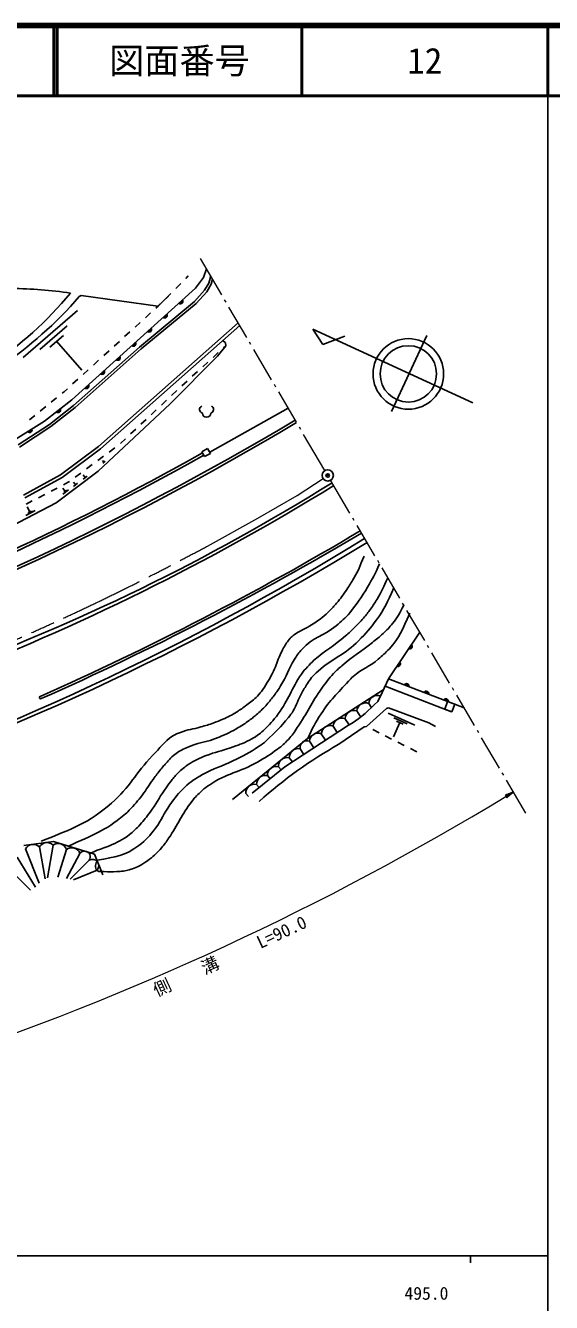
# Model space of a CAD drawing. Units: millimetres, scale not verified. Extents: x 40000 to 680000, y 20000 to 380000.
# Drawn here: x 504748 to 579500, y 198357 to 380000 of the extents above; entities that cross this region are included whole.
import ezdxf
from ezdxf.enums import TextEntityAlignment as Align

# ---------------------------------------------------------------- set-up
doc = ezdxf.new("R2010")
doc.units = ezdxf.units.MM
doc.header["$LTSCALE"] = 1000
doc.header["$PDMODE"] = 32
doc.header["$PDSIZE"] = 500
doc.linetypes.add('CHAIN', pattern=[18.5, 12, -1.5, 3.5, -1.5])
for name, color, linetype, lineweight in [('M-BGD', 7, 'Continuous', 25), ('M-BGD-HTXT', 7, 'Continuous', 13), ('M-BMK', 2, 'CHAIN', 13), ('M-BMK-SRVR', 3, 'Continuous', 25), ('M-STR-HTXT', 7, 'Continuous', 13), ('M-STR-STRD', 7, 'Continuous', 25), ('M-TTL', 2, 'Continuous', 140), ('M-TTL-BAND', 7, 'Continuous', 25), ('M-TTL-LINE', 7, 'Continuous', 50)]:
    doc.layers.add(name, color=color, linetype=linetype, lineweight=lineweight)
doc.layers.add('M-OTRS', color=6, linetype='Continuous')
doc.layers.add('M-TTL-TXT', color=7, linetype='Continuous')
doc.styles.add('ＭＳ ゴシック', font='')
doc.styles.get('ＭＳ ゴシック').set_extended_font_data('MS Gothic')

msp = doc.modelspace()

# ---------------------------------------------------------------- linework, layer by layer
at = {"layer": 'M-BGD'}
for p, q in [((530061, 344175), (530475, 345379)), ((526104, 342604), (526808, 343313)), ((527512, 344023), (527872, 344386)), ((528910, 342625), (530061, 344175)), ((530201, 342355), (530783, 343373)), ((530783, 343373), (530990, 344021)), ((530990, 344021), (531040, 344415)), ((531118, 343226), (531336, 343910)), ((511330, 326772), (528910, 342625)), ((512387, 341433), (512641, 341602)), ((512641, 341602), (523563, 340078)), ((523563, 340078), (525087, 341517)), ((524695, 341184), (525399, 341894)), ((528761, 340743), (530201, 342355)), ((529015, 340480), (530498, 342141)), ((530498, 342141), (531118, 343226)), ((520962, 334269), (528761, 340743)), ((521199, 333993), (529015, 340480)), ((523270, 339782), (523621, 340102)), ((523621, 340102), (523991, 340474)), ((504417, 332757), (512122, 339462)), ((521790, 338436), (522530, 339109)), ((506791, 333920), (510643, 337272)), ((518832, 335744), (519572, 336417)), ((520311, 337090), (521051, 337763)), ((525422, 329283), (534961, 337729)), ((525716, 328951), (535190, 337339)), ((545596, 336796), (546993, 334604)), ((568310, 326351), (545596, 336796)), ((508201, 334244), (510127, 335920)), ((509164, 335082), (512740, 330973)), ((511577, 325947), (520962, 334269)), ((517353, 334397), (518092, 335070)), ((533231, 334461), (532036, 332955)), ((532792, 335216), (533187, 334881)), ((532884, 334144), (533231, 334461)), ((533187, 334881), (533231, 334461)), ((546993, 334604), (550127, 335800)), ((556774, 325074), (561800, 335915)), ((511811, 325668), (521199, 333993)), ((515873, 333051), (516613, 333724)), ((532036, 332955), (525299, 326196)), ((531407, 332796), (532146, 333470)), ((512915, 330359), (513655, 331032)), ((514394, 331705), (515134, 332378)), ((528452, 330100), (529191, 330774)), ((529929, 331448), (530668, 332122)), ((511436, 329013), (512175, 329686)), ((515104, 320139), (525422, 329283)), ((515385, 319795), (525716, 328951)), ((526974, 328752), (527713, 329426)), ((508391, 326422), (509167, 327052)), ((509944, 327682), (510215, 327902)), ((510215, 327902), (510696, 328340)), ((525516, 327383), (526245, 328068)), ((506838, 325162), (507614, 325792)), ((507433, 323738), (511330, 326772)), ((508145, 323241), (511577, 325947)), ((508357, 322945), (511811, 325668)), ((525299, 326196), (515070, 316587)), ((522602, 324643), (523331, 325328)), ((524059, 326013), (524788, 326698)), ((530938, 319303), (542098, 325559)), ((503248, 321104), (507433, 323738)), ((505285, 323901), (506061, 324531)), ((521145, 323273), (521874, 323958)), ((503707, 320363), (508145, 323241)), ((503884, 320044), (508357, 322945)), ((519688, 321903), (520417, 322588)), ((509724, 316087), (515104, 320139)), ((509965, 315713), (515385, 319795)), ((516644, 319318), (517449, 319912)), ((518231, 320533), (518960, 321218)), ((530629, 319851), (529793, 319378)), ((531027, 319146), (530629, 319851)), ((515036, 318130), (515840, 318724)), ((515881, 317897), (515679, 318112)), ((516042, 318048), (515720, 317746)), ((529793, 319378), (530191, 318673)), ((530191, 318673), (531027, 319146)), ((504454, 313208), (509724, 316087)), ((515070, 316587), (509114, 312115)), ((511818, 315754), (512622, 316348)), ((513221, 315699), (512934, 316081)), ((513427, 316942), (514231, 317536)), ((504644, 312806), (509965, 315713)), ((510145, 314669), (510825, 315021)), ((510825, 315021), (511013, 315160)), ((511848, 314668), (511553, 315061)), ((512143, 314889), (511553, 314446)), ((513508, 315914), (512934, 315483)), ((506592, 312831), (507480, 313291)), ((508368, 313750), (509257, 314210)), ((510376, 313734), (510046, 314174)), ((510870, 313934), (510046, 313315)), ((510582, 313889), (510170, 313579)), ((509114, 312115), (497711, 306159)), ((506123, 311003), (504779, 310301)), ((504815, 311912), (505704, 312372)), ((505357, 310832), (504983, 311549)), ((505740, 310918), (505068, 310566)), ((505525, 310919), (505189, 310744)), ((556340, 287085), (560769, 293722)), ((556340, 287085), (555422, 285109)), ((567096, 282933), (556340, 287085)), ((544805, 278592), (555598, 285488)), ((555855, 286042), (565309, 282379)), ((553526, 283571), (553878, 283020)), ((554297, 283351), (554802, 283847)), ((555422, 285109), (554802, 283847)), ((564745, 283841), (564327, 282760)), ((565770, 283445), (564745, 283841)), ((565353, 282364), (565770, 283445)), ((551841, 282494), (552301, 281773)), ((553196, 280303), (556075, 282843)), ((556075, 282843), (556329, 282928)), ((556269, 282195), (560061, 280499)), ((556329, 282928), (562086, 280811)), ((564327, 282760), (565353, 282364)), ((541597, 274546), (550656, 280473)), ((548470, 280340), (549055, 279425)), ((549301, 277763), (552857, 280219)), ((550155, 281417), (550724, 280527)), ((552857, 280219), (553196, 280303)), ((553202, 280300), (553196, 280303)), ((554989, 279401), (554096, 279851)), ((557939, 280842), (557034, 278820)), ((557104, 281518), (559000, 280670)), ((557465, 281054), (558413, 280630)), ((562086, 280811), (563017, 280303)), ((534178, 269891), (544805, 278592)), ((545099, 278187), (545707, 277235)), ((546785, 279263), (547381, 278330)), ((556776, 278502), (555882, 278952)), ((558562, 277603), (557669, 278053)), ((543779, 277106), (544299, 276314)), ((560349, 276704), (559456, 277154)), ((536940, 270821), (541597, 274546)), ((540684, 274572), (541058, 274115)), ((542232, 275839), (542699, 275267)), ((539137, 273305), (539496, 272866)), ((536042, 270771), (536417, 270313)), ((537589, 272038), (537934, 271616)), ((504513, 263361), (508698, 263909)), ((508655, 263400), (507890, 258769)), ((508698, 263909), (514526, 262116)), ((503567, 261693), (506144, 257411)), ((504748, 262888), (506699, 257992)), ((506731, 263148), (507526, 258622)), ((510566, 262811), (509354, 258871)), ((512478, 262223), (510576, 258658)), ((514526, 262116), (515722, 259177)), ((502161, 260270), (505467, 257003)), ((513801, 261276), (511067, 258572)), ((514906, 259855), (511546, 258488))]:
    msp.add_line(p, q, dxfattribs=at)
for radius in [5016, 4013]:
    msp.add_circle((559158, 330442), radius, dxfattribs=at)
for centre, radius, start, end in [((471984, 373854), 50496, 285.78083, 320.80231), ((501529, 275648), 66982, 81.77031, 88.89597), ((467371, 380718), 59747, 290.02789, 318.88847), ((526767, 340766), 354, 230.84039, 33.24557), ((526767, 340766), 283, 233.06443, 31.02153), ((526767, 340766), 212, 236.81075, 27.2752), ((526767, 340766), 142, 244.52248, 19.56347), ((526767, 340766), 100, 254.84015, 9.24581), ((526767, 340766), 100, 254.84015, 9.24581), ((524539, 338757), 354, 230.84039, 33.24557), ((524539, 338757), 283, 233.06443, 31.02153), ((524539, 338757), 212, 236.81075, 27.2752), ((524539, 338757), 142, 244.52248, 19.56347), ((524539, 338757), 100, 254.84015, 9.24581), ((524539, 338757), 100, 254.84015, 9.24581), ((522311, 336748), 354, 230.84039, 33.24557), ((522311, 336748), 283, 233.06443, 31.02153), ((522311, 336748), 212, 236.81075, 27.2752), ((522311, 336748), 142, 244.52248, 19.56347), ((522311, 336748), 100, 254.84015, 9.24581), ((522311, 336748), 100, 254.84015, 9.24581), ((520083, 334739), 354, 230.84039, 33.24557), ((520083, 334739), 283, 233.06443, 31.02153), ((520083, 334739), 212, 236.81075, 27.2752), ((520083, 334739), 142, 244.52248, 19.56347), ((520083, 334739), 100, 254.84015, 9.24581), ((520083, 334739), 100, 254.84015, 9.24581), ((517855, 332730), 354, 230.84039, 33.24557), ((517855, 332730), 283, 233.06443, 31.02153), ((517855, 332730), 212, 236.81075, 27.2752), ((517855, 332730), 142, 244.52248, 19.56347), ((517855, 332730), 100, 254.84015, 9.24581), ((517855, 332730), 100, 254.84015, 9.24581), ((515628, 330720), 354, 230.84039, 33.24557), ((515628, 330720), 283, 233.06443, 31.02153), ((515628, 330720), 212, 236.81075, 27.2752), ((515628, 330720), 142, 244.52248, 19.56347), ((515628, 330720), 100, 254.84015, 9.24581), ((515628, 330720), 100, 254.84015, 9.24581), ((513400, 328711), 354, 230.84039, 33.24557), ((513400, 328711), 283, 233.06443, 31.02153), ((513400, 328711), 212, 236.81075, 27.2752), ((513400, 328711), 142, 244.52248, 19.56347), ((513400, 328711), 100, 254.84015, 9.24581), ((513400, 328711), 100, 254.84015, 9.24581), ((509348, 325298), 354, 226.69493, 29.1001), ((509348, 325298), 283, 228.91896, 26.87606), ((509348, 325298), 212, 232.66529, 23.12974), ((509348, 325298), 142, 240.37702, 15.41801), ((509348, 325298), 100, 250.69468, 5.10035), ((509348, 325298), 100, 250.69468, 5.10035), ((530017, 325395), 536, 116.08703, 255.33416), ((530946, 325395), 536, 284.66584, 63.91297), ((530481, 324876), 600, 180, 0), ((505312, 322467), 354, 220.99314, 23.39832), ((505312, 322467), 283, 223.21718, 21.17428), ((505312, 322467), 212, 226.96351, 17.42796), ((505312, 322467), 142, 234.67524, 9.71623), ((505312, 322467), 100, 244.9929, 359.39857), ((505312, 322467), 100, 244.9929, 359.39857), ((348295, 640473), 369032, 289.13445, 299.4772), ((348276, 640617), 369546, 289.1194, 299.4686), ((352998, 631291), 380933, 288.37979, 301.66153), ((353499, 632905), 382722, 288.23324, 301.46869), ((559342, 291681), 354, 245.08412, 47.48929), ((559342, 291681), 283, 247.30815, 45.26526), ((559342, 291681), 212, 251.05448, 41.51893), ((559342, 291681), 142, 258.76621, 33.8072), ((559342, 291681), 100, 269.08387, 23.48954), ((559342, 291681), 100, 269.08387, 23.48954), ((557677, 289186), 354, 245.08412, 47.48929), ((557677, 289186), 283, 247.30815, 45.26526), ((557677, 289186), 212, 251.05448, 41.51893), ((557677, 289186), 142, 258.76621, 33.8072), ((557677, 289186), 100, 269.08387, 23.48954), ((557677, 289186), 100, 269.08387, 23.48954), ((558900, 286039), 354, 347.68707, 150.09225), ((558900, 286039), 283, 349.91111, 147.86821), ((558900, 286039), 212, 353.65744, 144.12189), ((558900, 286039), 142, 1.36917, 136.41016), ((558900, 286039), 100, 11.68683, 126.09249), ((558900, 286039), 100, 11.68683, 126.09249), ((561699, 284958), 354, 347.68707, 150.09225), ((561699, 284958), 283, 349.91111, 147.86821), ((553087, 282400), 1250, 69.4468, 175.70701), ((554773, 283477), 1250, 69.4468, 175.70701), ((561699, 284958), 212, 353.65744, 144.12189), ((561699, 284958), 142, 1.36917, 136.41016), ((561699, 284958), 100, 11.68683, 126.09249), ((561699, 284958), 100, 11.68683, 126.09249), ((564497, 283878), 354, 347.68707, 150.09225), ((564497, 283878), 283, 349.91111, 147.86821), ((564497, 283878), 212, 353.65744, 144.12189), ((564497, 283878), 142, 1.36917, 136.41016), ((564497, 283878), 100, 11.68683, 126.09249), ((564497, 283878), 100, 11.68683, 126.09249), ((551402, 281324), 1250, 69.4468, 175.70701), ((541761, 295463), 17431, 300.68269, 315.98399), ((548031, 279170), 1250, 69.4468, 175.70701), ((549716, 280247), 1250, 69.4468, 175.70701), ((544716, 277309), 958, 66.39478, 192.22303), ((546346, 278093), 1250, 69.4468, 175.70701), ((581061, 221450), 64652, 119.42222, 131.81476), ((543481, 275892), 1250, 76.1788, 182.439), ((540386, 273358), 1250, 76.1788, 182.439), ((541933, 274625), 1250, 76.1788, 182.439), ((538838, 272091), 1250, 76.1788, 182.439), ((537291, 270824), 1250, 76.1788, 182.439), ((505837, 262274), 1250, 44.33046, 150.59067), ((507781, 262601), 1184, 42.41856, 152.50258), ((509390, 262389), 1250, 19.76717, 126.02737), ((511301, 261800), 1250, 19.76717, 126.02737), ((513141, 261752), 814, 324.2237, 144.61568), ((514254, 260488), 909, 315.83075, 119.89461)]:
    msp.add_arc(centre, radius, start, end, dxfattribs=at)
for points, knots in [([(506968, 263963), (511592, 265827), (513600, 266478), (516959, 269381), (519602, 271666), (520368, 273647), (522801, 276155), (523892, 277279), (524390, 278059), (525679, 278949), (526069, 279218), (526340, 279282), (526780, 279457), (527861, 279885), (528543, 279891), (529659, 280219), (530391, 280434), (530803, 280553), (531521, 280811), (532024, 280992), (532308, 281092), (532791, 281319), (533568, 281684), (534011, 281880), (534739, 282335), (535322, 282700), (535636, 282928), (536178, 283351), (536789, 283828), (537170, 284058), (537702, 284621), (538025, 284963), (538203, 285162), (538464, 285553), (539123, 286538), (539467, 287112), (539988, 288177), (540412, 289043), (540523, 289584), (540919, 290463), (541102, 290868), (541212, 291091), (541427, 291479), (541739, 292041), (541952, 292337), (542359, 292834), (542552, 293070), (542706, 293160), (542951, 293342), (543749, 293933), (544311, 294085), (545153, 294612), (545860, 295055), (546273, 295284), (546931, 295797), (547355, 296129), (547565, 296349), (547947, 296729), (548361, 297142), (548591, 297377), (548963, 297829), (549564, 298560), (549876, 298990), (550402, 299777), (550815, 300394), (551046, 300742), (551418, 301385), (552091, 302551), (552246, 303025), (552857, 304518)], [0, 0, 0, 0, 1, 1, 1, 2, 2, 2, 3, 3, 3, 4, 4, 4, 5, 5, 5, 6, 6, 6, 7, 7, 7, 8, 8, 8, 9, 9, 9, 10, 10, 10, 11, 11, 11, 12, 12, 12, 13, 13, 13, 14, 14, 14, 15, 15, 15, 16, 16, 16, 17, 17, 17, 18, 18, 18, 19, 19, 19, 20, 20, 20, 21, 21, 21, 22, 22, 22, 23, 23, 23, 23]), ([(510693, 263201), (514498, 264990), (515996, 265357), (518737, 267688), (519040, 267946), (519227, 268074), (519499, 268365), (520266, 269190), (520681, 269669), (521361, 270567), (521993, 271400), (522268, 271924), (522885, 272768), (523303, 273339), (523537, 273660), (523986, 274207), (524373, 274679), (524589, 274944), (525002, 275393), (525287, 275703), (525432, 275896), (525764, 276155), (526350, 276611), (526700, 276855), (527373, 277171), (529200, 278029), (530421, 278000), (532283, 278779), (533375, 279236), (533962, 279553), (534993, 280134), (535616, 280485), (535936, 280732), (536517, 281150), (536994, 281494), (537264, 281688), (537702, 282081), (538258, 282582), (538560, 282876), (539057, 283436), (539478, 283911), (539691, 284198), (540073, 284706), (540458, 285219), (540679, 285507), (541004, 286061), (541835, 287477), (542134, 288362), (542951, 289786), (543317, 290423), (543561, 290764), (544052, 291310), (545579, 293009), (547149, 293119), (548878, 294612), (549675, 295300), (550159, 295660), (550825, 296475), (551923, 297817), (552483, 298623), (553365, 300115), (554116, 301386), (554367, 301897), (555073, 303434)], [0, 0, 0, 0, 1, 1, 1, 2, 2, 2, 3, 3, 3, 4, 4, 4, 5, 5, 5, 6, 6, 6, 7, 7, 7, 8, 8, 8, 9, 9, 9, 10, 10, 10, 11, 11, 11, 12, 12, 12, 13, 13, 13, 14, 14, 14, 15, 15, 15, 16, 16, 16, 17, 17, 17, 18, 18, 18, 19, 19, 19, 20, 20, 20, 21, 21, 21, 21]), ([(513911, 262269), (516868, 263460), (518214, 263667), (520261, 265571), (520569, 265858), (520744, 266018), (521023, 266333), (521615, 267002), (521938, 267387), (522462, 268111), (523317, 269293), (523677, 270036), (524494, 271244), (524813, 271715), (524996, 271977), (525341, 272429), (525710, 272914), (525929, 273180), (526357, 273615), (526669, 273932), (526860, 274094), (527203, 274377), (527458, 274587), (527605, 274702), (527881, 274885), (528325, 275179), (528585, 275331), (529066, 275562), (529587, 275812), (529881, 275950), (530421, 276155), (531751, 276658), (532554, 276772), (533892, 277255), (534966, 277644), (535577, 277851), (536601, 278356), (537054, 278579), (537290, 278742), (537702, 279033), (538048, 279278), (538238, 279423), (538549, 279711), (539459, 280555), (539941, 281073), (540665, 282081), (542161, 284163), (542528, 285632), (543967, 287754), (544257, 288182), (544465, 288389), (544814, 288770), (545161, 289150), (545365, 289355), (545745, 289701), (547386, 291191), (548564, 291715), (550233, 293173), (550744, 293619), (551027, 293874), (551503, 294358), (552011, 294875), (552299, 295164), (552773, 295713), (553188, 296193), (553414, 296470), (553789, 296983), (554184, 297523), (554373, 297849), (554720, 298422), (555417, 299571), (555609, 300055), (556240, 301445)], [0, 0, 0, 0, 1, 1, 1, 2, 2, 2, 3, 3, 3, 4, 4, 4, 5, 5, 5, 6, 6, 6, 7, 7, 7, 8, 8, 8, 9, 9, 9, 10, 10, 10, 11, 11, 11, 12, 12, 12, 13, 13, 13, 14, 14, 14, 15, 15, 15, 16, 16, 16, 17, 17, 17, 18, 18, 18, 19, 19, 19, 20, 20, 20, 21, 21, 21, 22, 22, 22, 23, 23, 23, 24, 24, 24, 24]), ([(514927, 261253), (517563, 261789), (518923, 261848), (520853, 263370), (521900, 264195), (522431, 264754), (523224, 265825), (524125, 267043), (524374, 267896), (525256, 269127), (526008, 270177), (526430, 270785), (527373, 271667), (528257, 272495), (528864, 272840), (529913, 273445), (531515, 274370), (532574, 274569), (534231, 275393), (535689, 276118), (536525, 276509), (537871, 277425), (538320, 277730), (538583, 277893), (538972, 278271), (540245, 279512), (541008, 280174), (542105, 281573), (542382, 281927), (542565, 282111), (542782, 282505), (543296, 283437), (543468, 284019), (543967, 284960), (544273, 285536), (544460, 285851), (544814, 286399), (545033, 286738), (545143, 286940), (545407, 287246), (545743, 287636), (545951, 287838), (546338, 288177), (548450, 290032), (550126, 290489), (552095, 292495), (553163, 293583), (553741, 294224), (554635, 295459), (555831, 297109), (556149, 297911), (557086, 300002)], [0, 0, 0, 0, 1, 1, 1, 2, 2, 2, 3, 3, 3, 4, 4, 4, 5, 5, 5, 6, 6, 6, 7, 7, 7, 8, 8, 8, 9, 9, 9, 10, 10, 10, 11, 11, 11, 12, 12, 12, 13, 13, 13, 14, 14, 14, 15, 15, 15, 16, 16, 16, 17, 17, 17, 17]), ([(514927, 261253), (514767, 260806), (514495, 260169), (514927, 259814), (515236, 259560), (515541, 259669), (515943, 259645), (516636, 259603), (517027, 259609), (517721, 259645), (518085, 259663), (518290, 259679), (518652, 259729), (518986, 259776), (519174, 259807), (519499, 259899), (519871, 260004), (520076, 260081), (520430, 260237), (520768, 260386), (520957, 260475), (521277, 260661), (521729, 260923), (521971, 261093), (522377, 261423), (523085, 261998), (523488, 262330), (524071, 263031), (524493, 263540), (524719, 263836), (525087, 264386), (526432, 266400), (526931, 267701), (528389, 269635), (528881, 270289), (529223, 270608), (529828, 271159), (530229, 271525), (530476, 271708), (530929, 272006), (533375, 273617), (535158, 273772), (537702, 275223), (538865, 275887), (539504, 276289), (540581, 277086), (541221, 277560), (541560, 277860), (542105, 278441), (542670, 279044), (542914, 279448), (543375, 280134), (544807, 282267), (545375, 283615), (546846, 285722), (547452, 286590), (547821, 287061), (548539, 287839), (548968, 288303), (549249, 288524), (549725, 288939), (551324, 290336), (552390, 290908), (554043, 292241), (554646, 292728), (554999, 292984), (555567, 293511), (556132, 294037), (556433, 294353), (556921, 294951), (557679, 295877), (557871, 296323), (558520, 297556)], [0, 0, 0, 0, 1, 1, 1, 2, 2, 2, 3, 3, 3, 4, 4, 4, 5, 5, 5, 6, 6, 6, 7, 7, 7, 8, 8, 8, 9, 9, 9, 10, 10, 10, 11, 11, 11, 12, 12, 12, 13, 13, 13, 14, 14, 14, 15, 15, 15, 16, 16, 16, 17, 17, 17, 18, 18, 18, 19, 19, 19, 20, 20, 20, 21, 21, 21, 22, 22, 22, 23, 23, 23, 24, 24, 24, 24]), ([(544814, 278525), (545598, 280210), (545900, 280747), (546751, 282080), (548029, 284081), (549083, 284960), (550656, 286738), (550904, 287018), (551056, 287164), (551333, 287415), (552582, 288551), (553619, 288760), (554889, 289871), (555506, 290410), (555853, 290713), (556413, 291310), (557986, 292985), (558260, 294004), (559377, 296390)], [0, 0, 0, 0, 1, 1, 1, 2, 2, 2, 3, 3, 3, 4, 4, 4, 5, 5, 5, 6, 6, 6, 6])]:
    msp.add_open_spline(points, degree=3, knots=knots, dxfattribs=at)
at = {"layer": 'M-BGD-HTXT'}
for p, q in [((532641, 341685), (529618, 346840)), ((533248, 340650), (533046, 340995)), ((536182, 335647), (533653, 339960)), ((536789, 334612), (536587, 334957)), ((539723, 329608), (537194, 333922)), ((540330, 328573), (540128, 328918)), ((543265, 323570), (540735, 327883)), ((543872, 322535), (543669, 322880)), ((547299, 316690), (544276, 321845)), ((550863, 310614), (548109, 315310)), ((551470, 309579), (551267, 309924)), ((554404, 304576), (551874, 308889)), ((555011, 303541), (554808, 303886)), ((557945, 298537), (555415, 302850)), ((558552, 297502), (558350, 297847)), ((561486, 292499), (558957, 296812)), ((562093, 291464), (561891, 291809)), ((565027, 286461), (562498, 290774)), ((565634, 285426), (565432, 285771)), ((568568, 280423), (566039, 284736)), ((569175, 279387), (568973, 279733)), ((572109, 274384), (569580, 278697)), ((572716, 273349), (572514, 273694)), ((575875, 267963), (573121, 272659))]:
    msp.add_line(p, q, dxfattribs=at)
at = {"layer": 'M-BMK'}
for p, q in [((543375, 313154), (547036, 315560)), ((537787, 309937), (543375, 313154)), ((530590, 305957), (537787, 309937))]:
    msp.add_line(p, q, dxfattribs=at)
msp.add_arc((355571, 629306), 367677, 291.97687, 298.42537, dxfattribs=at)
at = {"layer": 'M-BMK-SRVR'}
msp.add_circle((547704, 316000), 800, dxfattribs=at)
at = {"layer": 'M-OTRS'}
msp.add_point((547704, 316000), dxfattribs=at)
at = {"layer": 'M-STR-HTXT'}
for p, q in [((574100, 270990), (572925, 270516)), ((572968, 270445), (573395, 270706)), ((573630, 270801), (572990, 270409)), ((573012, 270373), (573865, 270896)), ((574100, 270990), (573033, 270338)), ((573055, 270302), (573908, 270824)), ((573717, 270658), (573077, 270267)), ((574100, 270990), (573142, 270160)), ((572925, 270516), (573142, 270160)), ((573160, 270611), (572946, 270480)), ((573099, 270231), (573525, 270492)), ((573334, 270326), (573120, 270196))]:
    msp.add_line(p, q, dxfattribs=at)
msp.add_arc((363885, 614451), 402685, 288.4111, 301.29084, dxfattribs=at)
at = {"layer": 'M-STR-STRD'}
for centre, radius, start, end in [((336447, 668862), 402142, 288.32002, 300.92054), ((340269, 661311), 394074, 288.14189, 301.00752), ((391544, 565330), 295390, 289.99911, 302.05297), ((373075, 599039), 334251, 290.99333, 301.66722), ((333019, 676259), 428518, 293.93036, 300.78288), ((333019, 676259), 428871, 293.93036, 300.78288), ((506886, 284405), 178, 105.79548, 302.06525)]:
    msp.add_arc(centre, radius, start, end, dxfattribs=at)
at = {"layer": 'M-TTL'}
msp.add_line((680000, 380000), (40000, 380000), dxfattribs=at)
at = {"layer": 'M-TTL-BAND'}
for p, q in [((579000, 20000), (579000, 370000)), ((40000, 205000), (579000, 205000)), ((568000, 205000), (568000, 204000))]:
    msp.add_line(p, q, dxfattribs=at)
at = {"layer": 'M-TTL-LINE'}
for p, q in [((508747, 380000), (508747, 370000)), ((509247, 380000), (509247, 370000)), ((543997, 380000), (543997, 370000)), ((579000, 380000), (579000, 370000)), ((40000, 370000), (680000, 370000))]:
    msp.add_line(p, q, dxfattribs=at)

# ---------------------------------------------------------------- texts
at = {"layer": 'M-STR-HTXT', "style": 'ＭＳ ゴシック'}
msp.add_text('側\u3000\u3000溝     L=90.0', height=1833, rotation=24.851, dxfattribs=at).set_placement((534393, 246298), align=Align.BOTTOM_CENTER)
at = {"layer": 'M-TTL-BAND', "style": 'ＭＳ ゴシック'}
msp.add_text('495.0', height=1833, dxfattribs=at).set_placement((561732, 198195), align=Align.BOTTOM_CENTER)
at = {"layer": 'M-TTL-TXT', "style": 'ＭＳ ゴシック'}
for s, p in [('図面番号', (526622, 375000)), ('12', (561497, 375000))]:
    msp.add_text(s, height=3666, dxfattribs=at).set_placement(p, align=Align.MIDDLE_CENTER)

doc.saveas('drawing.dxf')
